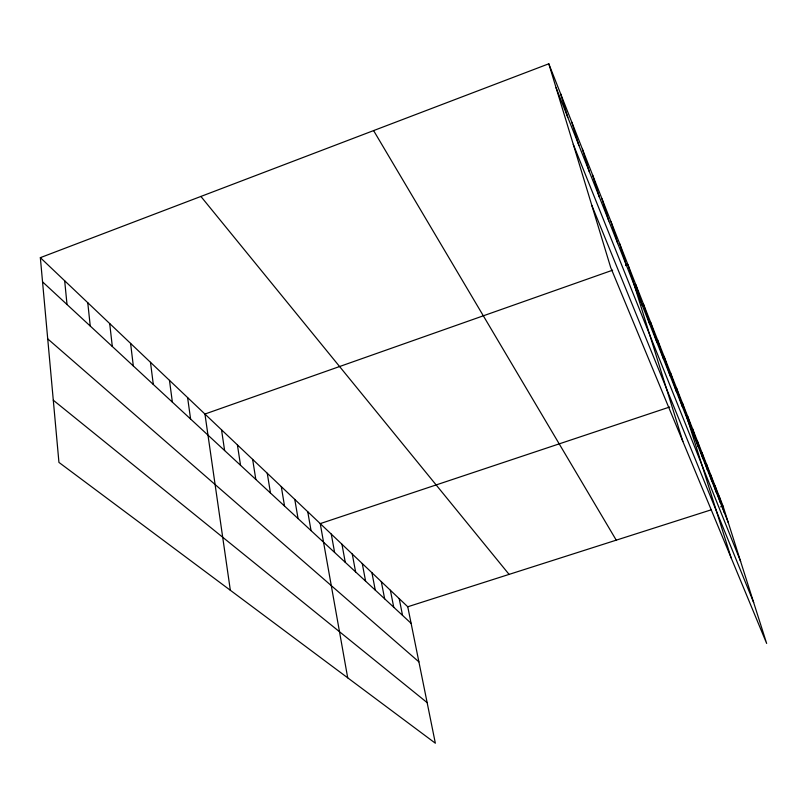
<?xml version="1.0" encoding="UTF-8"?>
<svg xmlns="http://www.w3.org/2000/svg" width="807" height="807" viewBox="0 0 807 807"><rect width="100%" height="100%" fill="white"/><g stroke="black" fill="none" stroke-linecap="round" stroke-linejoin="round"><path stroke-width="1.21" d="M40.35 257.655L407.757 606.763L435.346 743.207L58.941 462.411L40.35 257.655L548.8 63.793L723.022 506.039L766.65 643.431L610.697 267.49L548.8 63.793M612.604 270.194L204.938 414.041L230.338 590.27M625.617 265.604L627.977 264.767L682.853 441.429M669.659 407.021L320.238 523.612L347.706 677.83M407.757 606.763L711.3 509.792M720.681 506.796L723.022 506.039M53.292 400.201L427.135 702.615M47.724 338.869L418.894 661.861M42.549 281.855L411.096 623.317M200.893 196.444L509.086 574.392M373.601 130.593L616.245 540.155M591.824 205.381L753.657 602.496M573.273 144.332L740.624 561.46M556.084 87.761L728.307 522.684M719.067 496.012L724.414 512.859M714.992 485.653L720.399 502.711M710.785 474.97L716.253 492.24M706.438 463.924L711.966 481.416M701.939 452.515L707.537 470.229M697.288 440.723L702.958 458.658M692.477 428.517L698.216 446.685M687.503 415.877L693.304 434.297M682.349 402.784L731.152 557.869M676.498 387.945L682.45 406.879M670.415 372.501L676.448 391.718M664.08 356.412L670.193 375.921M657.473 339.646L663.667 359.448M650.573 322.144L656.858 342.249M643.381 303.866L649.746 324.283M635.855 284.76L642.311 305.5M619.726 243.825L626.363 265.231M611.07 221.864L617.799 243.613M601.992 198.804L608.811 220.906M592.439 174.564L599.349 197.029M582.392 149.053L589.392 171.881M571.8 122.17L578.891 145.371M560.623 93.783L567.805 117.368M399.203 598.643L402.552 615.398M390.386 590.26L393.745 607.237M381.297 581.625L384.657 598.814M371.926 572.718L375.275 590.129M362.252 563.528L365.601 581.161M352.266 554.036L355.605 571.901M341.946 544.231L345.275 562.338M331.274 534.093L334.602 552.442M307.749 511.739L311.048 530.623M294.777 499.412L298.055 518.578M281.29 486.591L284.538 506.06M267.258 473.255L270.476 493.027M252.641 459.375L255.819 479.459M237.409 444.899L240.547 465.306M221.522 429.808L224.618 450.538M187.607 397.579L190.583 419.004M169.47 380.349L172.375 402.138M150.485 362.313L153.31 384.475M130.593 343.399L133.316 365.944M109.702 323.546L112.314 346.496M87.761 302.696L90.253 326.048M64.671 280.765L67.021 304.532"/></g></svg>
